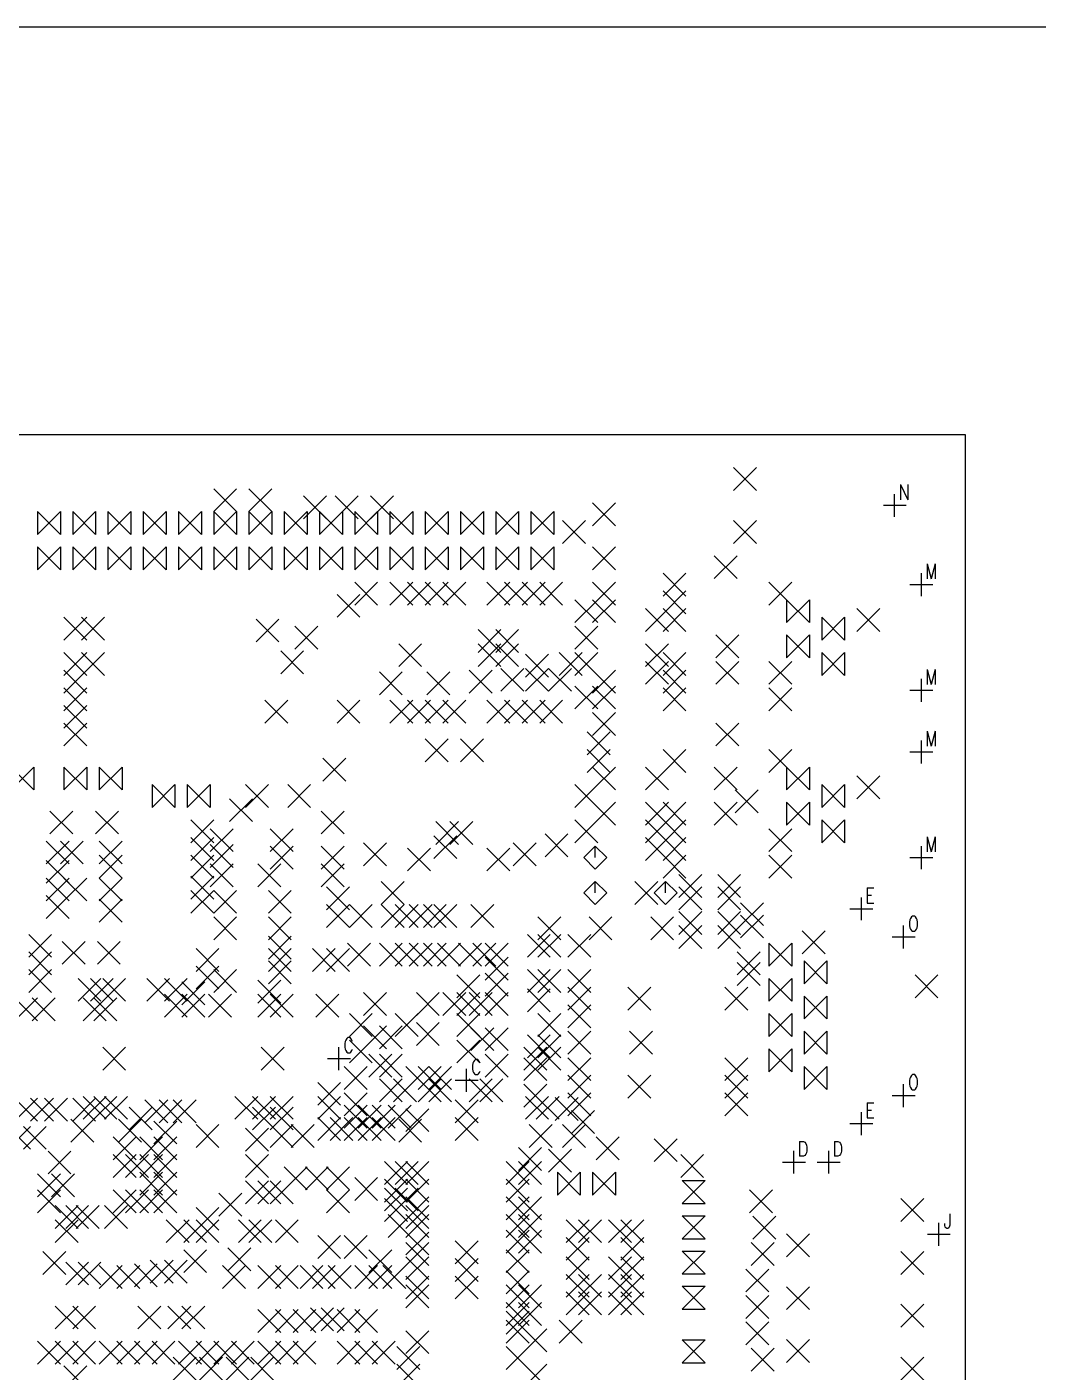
# Model space of a CAD drawing. Extents: x 11.9 to 28.1, y 10.8 to 21.2.
# Drawn here: x 20.785 to 23.654, y 17.38 to 21.199 of the extents above; entities that cross this region are included whole.
import ezdxf

# ---------------------------------------------------------------- set-up
doc = ezdxf.new("R2010")
doc.units = 0
doc.header["$MEASUREMENT"] = 0
doc.layers.add('LAYNR1', color=2, linetype='Continuous')

msp = doc.modelspace()

# ---------------------------------------------------------------- linework, layer by layer
at = {"layer": 'LAYNR1', "color": 7}
for points in [[(11.892, 21.199), (28.093, 21.199)], [(23.448, 20.041), (13.097, 20.041)], [(23.448, 14.641), (23.448, 20.041)], [(22.79, 19.883), (22.855, 19.948)], [(22.79, 19.948), (22.855, 19.883)], [(23.264, 19.9), (23.264, 19.857)], [(23.264, 19.9), (23.284, 19.857)], [(23.284, 19.9), (23.284, 19.857)], [(21.315, 19.823), (21.38, 19.888)], [(21.315, 19.888), (21.38, 19.823)], [(21.415, 19.823), (21.48, 19.888)], [(21.415, 19.888), (21.48, 19.823)], [(21.57, 19.803), (21.635, 19.868)], [(21.57, 19.868), (21.635, 19.803)], [(21.66, 19.803), (21.725, 19.868)], [(21.66, 19.868), (21.725, 19.803)], [(21.76, 19.803), (21.825, 19.868)], [(21.76, 19.868), (21.825, 19.803)], [(23.247, 19.808), (23.247, 19.873)], [(20.815, 19.758), (20.88, 19.823)], [(20.88, 19.758), (20.815, 19.823)], [(20.815, 19.823), (20.815, 19.758)], [(20.88, 19.823), (20.88, 19.758)], [(20.915, 19.758), (20.98, 19.823)], [(20.98, 19.758), (20.915, 19.823)], [(20.915, 19.823), (20.915, 19.758)], [(20.98, 19.823), (20.98, 19.758)], [(21.015, 19.758), (21.08, 19.823)], [(21.08, 19.758), (21.015, 19.823)], [(21.015, 19.823), (21.015, 19.758)], [(21.08, 19.823), (21.08, 19.758)], [(21.115, 19.758), (21.18, 19.823)], [(21.18, 19.758), (21.115, 19.823)], [(21.115, 19.823), (21.115, 19.758)], [(21.18, 19.823), (21.18, 19.758)], [(21.215, 19.758), (21.28, 19.823)], [(21.28, 19.758), (21.215, 19.823)], [(21.215, 19.823), (21.215, 19.758)], [(21.28, 19.823), (21.28, 19.758)], [(21.315, 19.758), (21.38, 19.823)], [(21.38, 19.758), (21.315, 19.823)], [(21.315, 19.823), (21.315, 19.758)], [(21.38, 19.823), (21.38, 19.758)], [(21.415, 19.758), (21.48, 19.823)], [(21.48, 19.758), (21.415, 19.823)], [(21.415, 19.823), (21.415, 19.758)], [(21.48, 19.823), (21.48, 19.758)], [(21.515, 19.758), (21.58, 19.823)], [(21.58, 19.758), (21.515, 19.823)], [(21.515, 19.823), (21.515, 19.758)], [(21.58, 19.823), (21.58, 19.758)], [(21.615, 19.758), (21.68, 19.823)], [(21.68, 19.758), (21.615, 19.823)], [(21.615, 19.823), (21.615, 19.758)], [(21.68, 19.823), (21.68, 19.758)], [(21.715, 19.758), (21.78, 19.823)], [(21.78, 19.758), (21.715, 19.823)], [(21.715, 19.823), (21.715, 19.758)], [(21.78, 19.823), (21.78, 19.758)], [(21.815, 19.758), (21.88, 19.823)], [(21.88, 19.758), (21.815, 19.823)], [(21.815, 19.823), (21.815, 19.758)], [(21.88, 19.823), (21.88, 19.758)], [(21.915, 19.758), (21.98, 19.823)], [(21.98, 19.758), (21.915, 19.823)], [(21.915, 19.823), (21.915, 19.758)], [(21.98, 19.823), (21.98, 19.758)], [(22.015, 19.758), (22.08, 19.823)], [(22.08, 19.758), (22.015, 19.823)], [(22.015, 19.823), (22.015, 19.758)], [(22.08, 19.823), (22.08, 19.758)], [(22.115, 19.758), (22.18, 19.823)], [(22.18, 19.758), (22.115, 19.823)], [(22.115, 19.823), (22.115, 19.758)], [(22.18, 19.823), (22.18, 19.758)], [(22.215, 19.758), (22.28, 19.823)], [(22.28, 19.758), (22.215, 19.823)], [(22.215, 19.823), (22.215, 19.758)], [(22.28, 19.823), (22.28, 19.758)], [(22.39, 19.783), (22.455, 19.848)], [(22.39, 19.848), (22.455, 19.783)], [(23.215, 19.841), (23.28, 19.841)], [(22.305, 19.733), (22.37, 19.798)], [(22.305, 19.798), (22.37, 19.733)], [(22.79, 19.733), (22.855, 19.798)], [(22.79, 19.798), (22.855, 19.733)], [(20.815, 19.658), (20.88, 19.723)], [(20.88, 19.658), (20.815, 19.723)], [(20.815, 19.723), (20.815, 19.658)], [(20.88, 19.723), (20.88, 19.658)], [(20.915, 19.658), (20.98, 19.723)], [(20.98, 19.658), (20.915, 19.723)], [(20.915, 19.723), (20.915, 19.658)], [(20.98, 19.723), (20.98, 19.658)], [(21.015, 19.658), (21.08, 19.723)], [(21.08, 19.658), (21.015, 19.723)], [(21.015, 19.723), (21.015, 19.658)], [(21.08, 19.723), (21.08, 19.658)], [(21.115, 19.658), (21.18, 19.723)], [(21.18, 19.658), (21.115, 19.723)], [(21.115, 19.723), (21.115, 19.658)], [(21.18, 19.723), (21.18, 19.658)], [(21.215, 19.658), (21.28, 19.723)], [(21.28, 19.658), (21.215, 19.723)], [(21.215, 19.723), (21.215, 19.658)], [(21.28, 19.723), (21.28, 19.658)], [(21.315, 19.658), (21.38, 19.723)], [(21.38, 19.658), (21.315, 19.723)], [(21.315, 19.723), (21.315, 19.658)], [(21.38, 19.723), (21.38, 19.658)], [(21.415, 19.658), (21.48, 19.723)], [(21.48, 19.658), (21.415, 19.723)], [(21.415, 19.723), (21.415, 19.658)], [(21.48, 19.723), (21.48, 19.658)], [(21.515, 19.658), (21.58, 19.723)], [(21.58, 19.658), (21.515, 19.723)], [(21.515, 19.723), (21.515, 19.658)], [(21.58, 19.723), (21.58, 19.658)], [(21.615, 19.658), (21.68, 19.723)], [(21.68, 19.658), (21.615, 19.723)], [(21.615, 19.723), (21.615, 19.658)], [(21.68, 19.723), (21.68, 19.658)], [(21.715, 19.658), (21.78, 19.723)], [(21.78, 19.658), (21.715, 19.723)], [(21.715, 19.723), (21.715, 19.658)], [(21.78, 19.723), (21.78, 19.658)], [(21.815, 19.658), (21.88, 19.723)], [(21.88, 19.658), (21.815, 19.723)], [(21.815, 19.723), (21.815, 19.658)], [(21.88, 19.723), (21.88, 19.658)], [(21.915, 19.658), (21.98, 19.723)], [(21.98, 19.658), (21.915, 19.723)], [(21.915, 19.723), (21.915, 19.658)], [(21.98, 19.723), (21.98, 19.658)], [(22.015, 19.658), (22.08, 19.723)], [(22.08, 19.658), (22.015, 19.723)], [(22.015, 19.723), (22.015, 19.658)], [(22.08, 19.723), (22.08, 19.658)], [(22.115, 19.658), (22.18, 19.723)], [(22.18, 19.658), (22.115, 19.723)], [(22.115, 19.723), (22.115, 19.658)], [(22.18, 19.723), (22.18, 19.658)], [(22.215, 19.658), (22.28, 19.723)], [(22.28, 19.658), (22.215, 19.723)], [(22.215, 19.723), (22.215, 19.658)], [(22.28, 19.723), (22.28, 19.658)], [(22.39, 19.658), (22.455, 19.723)], [(22.39, 19.723), (22.455, 19.658)], [(22.735, 19.633), (22.8, 19.698)], [(22.735, 19.698), (22.8, 19.633)], [(23.339, 19.675), (23.339, 19.632)], [(23.339, 19.675), (23.351, 19.632)], [(23.362, 19.675), (23.351, 19.632)], [(23.362, 19.675), (23.362, 19.632)], [(22.59, 19.583), (22.655, 19.648)], [(22.59, 19.648), (22.655, 19.583)], [(23.323, 19.583), (23.323, 19.648)], [(21.715, 19.558), (21.78, 19.623)], [(21.715, 19.623), (21.78, 19.558)], [(21.815, 19.558), (21.88, 19.623)], [(21.815, 19.623), (21.88, 19.558)], [(21.865, 19.558), (21.93, 19.623)], [(21.865, 19.623), (21.93, 19.558)], [(21.915, 19.558), (21.98, 19.623)], [(21.915, 19.623), (21.98, 19.558)], [(21.965, 19.558), (22.03, 19.623)], [(21.965, 19.623), (22.03, 19.558)], [(22.09, 19.558), (22.155, 19.623)], [(22.09, 19.623), (22.155, 19.558)], [(22.14, 19.558), (22.205, 19.623)], [(22.14, 19.623), (22.205, 19.558)], [(22.19, 19.558), (22.255, 19.623)], [(22.19, 19.623), (22.255, 19.558)], [(22.24, 19.558), (22.305, 19.623)], [(22.24, 19.623), (22.305, 19.558)], [(22.39, 19.558), (22.455, 19.623)], [(22.39, 19.623), (22.455, 19.558)], [(22.59, 19.533), (22.655, 19.598)], [(22.59, 19.598), (22.655, 19.533)], [(22.89, 19.558), (22.955, 19.623)], [(22.89, 19.623), (22.955, 19.558)], [(23.29, 19.616), (23.355, 19.616)], [(21.665, 19.523), (21.73, 19.588)], [(21.665, 19.588), (21.73, 19.523)], [(22.34, 19.508), (22.405, 19.573)], [(22.34, 19.573), (22.405, 19.508)], [(22.39, 19.508), (22.455, 19.573)], [(22.39, 19.573), (22.455, 19.508)], [(22.94, 19.508), (23.005, 19.573)], [(23.005, 19.508), (22.94, 19.573)], [(22.94, 19.573), (22.94, 19.508)], [(23.005, 19.573), (23.005, 19.508)], [(20.89, 19.458), (20.955, 19.523)], [(20.89, 19.523), (20.955, 19.458)], [(20.94, 19.458), (21.005, 19.523)], [(20.94, 19.523), (21.005, 19.458)], [(21.435, 19.453), (21.5, 19.518)], [(21.435, 19.518), (21.5, 19.453)], [(22.54, 19.483), (22.605, 19.548)], [(22.54, 19.548), (22.605, 19.483)], [(22.59, 19.483), (22.655, 19.548)], [(22.59, 19.548), (22.655, 19.483)], [(23.04, 19.458), (23.105, 19.523)], [(23.105, 19.458), (23.04, 19.523)], [(23.04, 19.523), (23.04, 19.458)], [(23.105, 19.523), (23.105, 19.458)], [(23.14, 19.483), (23.205, 19.548)], [(23.14, 19.548), (23.205, 19.483)], [(21.545, 19.433), (21.61, 19.498)], [(21.545, 19.498), (21.61, 19.433)], [(22.065, 19.423), (22.13, 19.488)], [(22.065, 19.488), (22.13, 19.423)], [(22.115, 19.423), (22.18, 19.488)], [(22.115, 19.488), (22.18, 19.423)], [(22.34, 19.433), (22.405, 19.498)], [(22.34, 19.498), (22.405, 19.433)], [(21.84, 19.383), (21.905, 19.448)], [(21.84, 19.448), (21.905, 19.383)], [(22.065, 19.383), (22.13, 19.448)], [(22.065, 19.448), (22.13, 19.383)], [(22.115, 19.383), (22.18, 19.448)], [(22.115, 19.448), (22.18, 19.383)], [(22.54, 19.383), (22.605, 19.448)], [(22.54, 19.448), (22.605, 19.383)], [(22.74, 19.408), (22.805, 19.473)], [(22.74, 19.473), (22.805, 19.408)], [(22.94, 19.408), (23.005, 19.473)], [(23.005, 19.408), (22.94, 19.473)], [(22.94, 19.473), (22.94, 19.408)], [(23.005, 19.473), (23.005, 19.408)], [(20.89, 19.358), (20.955, 19.423)], [(20.89, 19.423), (20.955, 19.358)], [(20.94, 19.358), (21.005, 19.423)], [(20.94, 19.423), (21.005, 19.358)], [(21.505, 19.363), (21.57, 19.428)], [(21.505, 19.428), (21.57, 19.363)], [(22.2, 19.353), (22.265, 19.418)], [(22.2, 19.418), (22.265, 19.353)], [(22.295, 19.358), (22.36, 19.423)], [(22.295, 19.423), (22.36, 19.358)], [(22.34, 19.358), (22.405, 19.423)], [(22.34, 19.423), (22.405, 19.358)], [(22.54, 19.333), (22.605, 19.398)], [(22.54, 19.398), (22.605, 19.333)], [(22.59, 19.358), (22.655, 19.423)], [(22.59, 19.423), (22.655, 19.358)], [(22.74, 19.333), (22.805, 19.398)], [(22.74, 19.398), (22.805, 19.333)], [(22.89, 19.333), (22.955, 19.398)], [(22.89, 19.398), (22.955, 19.333)], [(23.04, 19.358), (23.105, 19.423)], [(23.105, 19.358), (23.04, 19.423)], [(23.04, 19.423), (23.04, 19.358)], [(23.105, 19.423), (23.105, 19.358)], [(20.89, 19.308), (20.955, 19.373)], [(20.89, 19.373), (20.955, 19.308)], [(21.785, 19.303), (21.85, 19.368)], [(21.785, 19.368), (21.85, 19.303)], [(21.92, 19.303), (21.985, 19.368)], [(21.92, 19.368), (21.985, 19.303)], [(22.04, 19.308), (22.105, 19.373)], [(22.04, 19.373), (22.105, 19.308)], [(22.13, 19.313), (22.195, 19.378)], [(22.13, 19.378), (22.195, 19.313)], [(22.2, 19.313), (22.265, 19.378)], [(22.2, 19.378), (22.265, 19.313)], [(22.265, 19.313), (22.33, 19.378)], [(22.265, 19.378), (22.33, 19.313)], [(22.39, 19.308), (22.455, 19.373)], [(22.39, 19.373), (22.455, 19.308)], [(22.59, 19.308), (22.655, 19.373)], [(22.59, 19.373), (22.655, 19.308)], [(23.339, 19.375), (23.339, 19.332)], [(23.339, 19.375), (23.351, 19.332)], [(23.362, 19.375), (23.351, 19.332)], [(23.362, 19.375), (23.362, 19.332)], [(20.89, 19.258), (20.955, 19.323)], [(20.89, 19.323), (20.955, 19.258)], [(22.34, 19.263), (22.405, 19.328)], [(22.34, 19.328), (22.405, 19.263)], [(22.39, 19.263), (22.455, 19.328)], [(22.39, 19.328), (22.455, 19.263)], [(22.59, 19.258), (22.655, 19.323)], [(22.59, 19.323), (22.655, 19.258)], [(22.89, 19.258), (22.955, 19.323)], [(22.89, 19.323), (22.955, 19.258)], [(23.323, 19.283), (23.323, 19.348)], [(21.46, 19.223), (21.525, 19.288)], [(21.46, 19.288), (21.525, 19.223)], [(21.665, 19.223), (21.73, 19.288)], [(21.665, 19.288), (21.73, 19.223)], [(21.815, 19.223), (21.88, 19.288)], [(21.815, 19.288), (21.88, 19.223)], [(21.865, 19.223), (21.93, 19.288)], [(21.865, 19.288), (21.93, 19.223)], [(21.915, 19.223), (21.98, 19.288)], [(21.915, 19.288), (21.98, 19.223)], [(21.965, 19.223), (22.03, 19.288)], [(21.965, 19.288), (22.03, 19.223)], [(22.09, 19.223), (22.155, 19.288)], [(22.09, 19.288), (22.155, 19.223)], [(22.14, 19.223), (22.205, 19.288)], [(22.14, 19.288), (22.205, 19.223)], [(22.19, 19.223), (22.255, 19.288)], [(22.19, 19.288), (22.255, 19.223)], [(22.24, 19.223), (22.305, 19.288)], [(22.24, 19.288), (22.305, 19.223)], [(23.29, 19.316), (23.355, 19.316)], [(20.89, 19.208), (20.955, 19.273)], [(20.89, 19.273), (20.955, 19.208)], [(22.39, 19.188), (22.455, 19.253)], [(22.39, 19.253), (22.455, 19.188)], [(20.89, 19.158), (20.955, 19.223)], [(20.89, 19.223), (20.955, 19.158)], [(22.74, 19.158), (22.805, 19.223)], [(22.74, 19.223), (22.805, 19.158)], [(21.915, 19.113), (21.98, 19.178)], [(21.915, 19.178), (21.98, 19.113)], [(22.015, 19.113), (22.08, 19.178)], [(22.015, 19.178), (22.08, 19.113)], [(22.375, 19.133), (22.44, 19.198)], [(22.375, 19.198), (22.44, 19.133)], [(23.323, 19.108), (23.323, 19.173)], [(23.339, 19.2), (23.339, 19.157)], [(23.339, 19.2), (23.351, 19.157)], [(23.362, 19.2), (23.351, 19.157)], [(23.362, 19.2), (23.362, 19.157)], [(22.375, 19.083), (22.44, 19.148)], [(22.375, 19.148), (22.44, 19.083)], [(22.59, 19.083), (22.655, 19.148)], [(22.59, 19.148), (22.655, 19.083)], [(22.89, 19.083), (22.955, 19.148)], [(22.89, 19.148), (22.955, 19.083)], [(23.29, 19.141), (23.355, 19.141)], [(20.74, 19.033), (20.805, 19.098)], [(20.805, 19.033), (20.74, 19.098)], [(20.805, 19.098), (20.805, 19.033)], [(20.89, 19.033), (20.955, 19.098)], [(20.955, 19.033), (20.89, 19.098)], [(20.89, 19.098), (20.89, 19.033)], [(20.955, 19.098), (20.955, 19.033)], [(20.99, 19.033), (21.055, 19.098)], [(21.055, 19.033), (20.99, 19.098)], [(20.99, 19.098), (20.99, 19.033)], [(21.055, 19.098), (21.055, 19.033)], [(21.625, 19.058), (21.69, 19.123)], [(21.625, 19.123), (21.69, 19.058)], [(22.39, 19.033), (22.455, 19.098)], [(22.39, 19.098), (22.455, 19.033)], [(22.54, 19.033), (22.605, 19.098)], [(22.54, 19.098), (22.605, 19.033)], [(22.735, 19.033), (22.8, 19.098)], [(22.735, 19.098), (22.8, 19.033)], [(22.94, 19.033), (23.005, 19.098)], [(23.005, 19.033), (22.94, 19.098)], [(22.94, 19.098), (22.94, 19.033)], [(23.005, 19.098), (23.005, 19.033)], [(23.14, 19.008), (23.205, 19.073)], [(23.14, 19.073), (23.205, 19.008)], [(21.14, 18.983), (21.205, 19.048)], [(21.205, 18.983), (21.14, 19.048)], [(21.14, 19.048), (21.14, 18.983)], [(21.205, 19.048), (21.205, 18.983)], [(21.24, 18.983), (21.305, 19.048)], [(21.305, 18.983), (21.24, 19.048)], [(21.24, 19.048), (21.24, 18.983)], [(21.305, 19.048), (21.305, 18.983)], [(21.405, 18.983), (21.47, 19.048)], [(21.405, 19.048), (21.47, 18.983)], [(21.525, 18.983), (21.59, 19.048)], [(21.525, 19.048), (21.59, 18.983)], [(22.34, 18.983), (22.405, 19.048)], [(22.34, 19.048), (22.405, 18.983)], [(22.795, 18.968), (22.86, 19.033)], [(22.795, 19.033), (22.86, 18.968)], [(23.04, 18.983), (23.105, 19.048)], [(23.105, 18.983), (23.04, 19.048)], [(23.04, 19.048), (23.04, 18.983)], [(23.105, 19.048), (23.105, 18.983)], [(21.36, 18.943), (21.425, 19.008)], [(21.36, 19.008), (21.425, 18.943)], [(22.39, 18.933), (22.455, 18.998)], [(22.39, 18.998), (22.455, 18.933)], [(22.54, 18.933), (22.605, 18.998)], [(22.54, 18.998), (22.605, 18.933)], [(22.59, 18.933), (22.655, 18.998)], [(22.59, 18.998), (22.655, 18.933)], [(22.735, 18.933), (22.8, 18.998)], [(22.735, 18.998), (22.8, 18.933)], [(22.94, 18.933), (23.005, 18.998)], [(23.005, 18.933), (22.94, 18.998)], [(22.94, 18.998), (22.94, 18.933)], [(23.005, 18.998), (23.005, 18.933)], [(20.85, 18.908), (20.915, 18.973)], [(20.85, 18.973), (20.915, 18.908)], [(20.98, 18.908), (21.045, 18.973)], [(20.98, 18.973), (21.045, 18.908)], [(21.25, 18.883), (21.315, 18.948)], [(21.25, 18.948), (21.315, 18.883)], [(21.62, 18.908), (21.685, 18.973)], [(21.62, 18.973), (21.685, 18.908)], [(21.945, 18.878), (22.01, 18.943)], [(21.945, 18.943), (22.01, 18.878)], [(21.985, 18.878), (22.05, 18.943)], [(21.985, 18.943), (22.05, 18.878)], [(22.34, 18.883), (22.405, 18.948)], [(22.34, 18.948), (22.405, 18.883)], [(22.54, 18.883), (22.605, 18.948)], [(22.54, 18.948), (22.605, 18.883)], [(22.59, 18.883), (22.655, 18.948)], [(22.59, 18.948), (22.655, 18.883)], [(23.04, 18.883), (23.105, 18.948)], [(23.105, 18.883), (23.04, 18.948)], [(23.04, 18.948), (23.04, 18.883)], [(23.105, 18.948), (23.105, 18.883)], [(21.305, 18.858), (21.37, 18.923)], [(21.305, 18.923), (21.37, 18.858)], [(21.475, 18.858), (21.54, 18.923)], [(21.475, 18.923), (21.54, 18.858)], [(21.94, 18.838), (22.005, 18.903)], [(21.94, 18.903), (22.005, 18.838)], [(22.255, 18.843), (22.32, 18.908)], [(22.255, 18.908), (22.32, 18.843)], [(22.89, 18.858), (22.955, 18.923)], [(22.89, 18.923), (22.955, 18.858)], [(20.84, 18.823), (20.905, 18.888)], [(20.84, 18.888), (20.905, 18.823)], [(20.88, 18.823), (20.945, 18.888)], [(20.88, 18.888), (20.945, 18.823)], [(20.99, 18.823), (21.055, 18.888)], [(20.99, 18.888), (21.055, 18.823)], [(21.25, 18.833), (21.315, 18.898)], [(21.25, 18.898), (21.315, 18.833)], [(21.305, 18.813), (21.37, 18.878)], [(21.305, 18.878), (21.37, 18.813)], [(21.475, 18.808), (21.54, 18.873)], [(21.475, 18.873), (21.54, 18.808)], [(21.62, 18.808), (21.685, 18.873)], [(21.62, 18.873), (21.685, 18.808)], [(21.74, 18.818), (21.805, 18.883)], [(21.74, 18.883), (21.805, 18.818)], [(21.865, 18.803), (21.93, 18.868)], [(21.865, 18.868), (21.93, 18.803)], [(22.09, 18.803), (22.155, 18.868)], [(22.09, 18.868), (22.155, 18.803)], [(22.165, 18.818), (22.23, 18.883)], [(22.165, 18.883), (22.23, 18.818)], [(22.397, 18.873), (22.365, 18.841)], [(22.43, 18.841), (22.397, 18.873)], [(22.397, 18.841), (22.397, 18.873)], [(22.54, 18.833), (22.605, 18.898)], [(22.54, 18.898), (22.605, 18.833)], [(22.59, 18.833), (22.655, 18.898)], [(22.59, 18.898), (22.655, 18.833)], [(23.323, 18.808), (23.323, 18.873)], [(23.339, 18.9), (23.339, 18.857)], [(23.339, 18.9), (23.351, 18.857)], [(23.362, 18.9), (23.351, 18.857)], [(23.362, 18.9), (23.362, 18.857)], [(20.84, 18.768), (20.905, 18.833)], [(20.84, 18.833), (20.905, 18.768)], [(20.99, 18.783), (21.055, 18.848)], [(20.99, 18.848), (21.055, 18.783)], [(21.25, 18.783), (21.315, 18.848)], [(21.25, 18.848), (21.315, 18.783)], [(22.365, 18.841), (22.397, 18.808)], [(22.397, 18.808), (22.43, 18.841)], [(22.59, 18.783), (22.655, 18.848)], [(22.59, 18.848), (22.655, 18.783)], [(22.89, 18.783), (22.955, 18.848)], [(22.89, 18.848), (22.955, 18.783)], [(23.29, 18.841), (23.355, 18.841)], [(21.25, 18.723), (21.315, 18.788)], [(21.25, 18.788), (21.315, 18.723)], [(21.305, 18.758), (21.37, 18.823)], [(21.305, 18.823), (21.37, 18.758)], [(21.44, 18.758), (21.505, 18.823)], [(21.44, 18.823), (21.505, 18.758)], [(21.62, 18.758), (21.685, 18.823)], [(21.62, 18.823), (21.685, 18.758)], [(22.635, 18.728), (22.7, 18.793)], [(22.635, 18.793), (22.7, 18.728)], [(22.745, 18.728), (22.81, 18.793)], [(22.745, 18.793), (22.81, 18.728)], [(20.84, 18.718), (20.905, 18.783)], [(20.84, 18.783), (20.905, 18.718)], [(20.89, 18.718), (20.955, 18.783)], [(20.89, 18.783), (20.955, 18.718)], [(20.99, 18.718), (21.055, 18.783)], [(20.99, 18.783), (21.055, 18.718)], [(21.635, 18.693), (21.7, 18.758)], [(21.635, 18.758), (21.7, 18.693)], [(21.79, 18.708), (21.855, 18.773)], [(21.79, 18.773), (21.855, 18.708)], [(22.397, 18.773), (22.365, 18.741)], [(22.43, 18.741), (22.397, 18.773)], [(22.397, 18.741), (22.397, 18.773)], [(22.51, 18.708), (22.575, 18.773)], [(22.51, 18.773), (22.575, 18.708)], [(22.597, 18.773), (22.565, 18.741)], [(22.63, 18.741), (22.597, 18.773)], [(22.597, 18.741), (22.597, 18.773)], [(22.635, 18.693), (22.7, 18.758)], [(22.635, 18.758), (22.7, 18.693)], [(22.745, 18.693), (22.81, 18.758)], [(22.745, 18.758), (22.81, 18.693)], [(23.169, 18.755), (23.169, 18.712)], [(23.169, 18.755), (23.188, 18.755)], [(20.84, 18.668), (20.905, 18.733)], [(20.84, 18.733), (20.905, 18.668)], [(20.99, 18.658), (21.055, 18.723)], [(20.99, 18.723), (21.055, 18.658)], [(21.25, 18.683), (21.315, 18.748)], [(21.25, 18.748), (21.315, 18.683)], [(21.315, 18.683), (21.38, 18.748)], [(21.315, 18.748), (21.38, 18.683)], [(21.47, 18.683), (21.535, 18.748)], [(21.47, 18.748), (21.535, 18.683)], [(22.365, 18.741), (22.397, 18.708)], [(22.397, 18.708), (22.43, 18.741)], [(22.565, 18.741), (22.597, 18.708)], [(22.597, 18.708), (22.63, 18.741)], [(22.81, 18.648), (22.875, 18.713)], [(22.81, 18.713), (22.875, 18.648)], [(23.153, 18.663), (23.153, 18.728)], [(23.169, 18.734), (23.181, 18.734)], [(23.169, 18.712), (23.188, 18.712)], [(21.315, 18.608), (21.38, 18.673)], [(21.315, 18.673), (21.38, 18.608)], [(21.47, 18.608), (21.535, 18.673)], [(21.47, 18.673), (21.535, 18.608)], [(21.635, 18.643), (21.7, 18.708)], [(21.635, 18.708), (21.7, 18.643)], [(21.7, 18.643), (21.765, 18.708)], [(21.7, 18.708), (21.765, 18.643)], [(21.79, 18.643), (21.855, 18.708)], [(21.79, 18.708), (21.855, 18.643)], [(21.83, 18.643), (21.895, 18.708)], [(21.83, 18.708), (21.895, 18.643)], [(21.87, 18.643), (21.935, 18.708)], [(21.87, 18.708), (21.935, 18.643)], [(21.91, 18.643), (21.975, 18.708)], [(21.91, 18.708), (21.975, 18.643)], [(21.94, 18.643), (22.005, 18.708)], [(21.94, 18.708), (22.005, 18.643)], [(22.045, 18.643), (22.11, 18.708)], [(22.045, 18.708), (22.11, 18.643)], [(22.235, 18.608), (22.3, 18.673)], [(22.235, 18.673), (22.3, 18.608)], [(22.38, 18.608), (22.445, 18.673)], [(22.38, 18.673), (22.445, 18.608)], [(22.555, 18.608), (22.62, 18.673)], [(22.555, 18.673), (22.62, 18.608)], [(22.635, 18.623), (22.7, 18.688)], [(22.635, 18.688), (22.7, 18.623)], [(22.745, 18.623), (22.81, 18.688)], [(22.745, 18.688), (22.81, 18.623)], [(22.81, 18.613), (22.875, 18.678)], [(22.81, 18.678), (22.875, 18.613)], [(23.12, 18.696), (23.185, 18.696)], [(23.298, 18.675), (23.295, 18.673), (23.292, 18.668), (23.29, 18.664)], [(23.311, 18.664), (23.309, 18.668), (23.306, 18.673), (23.304, 18.675), (23.298, 18.675)], [(22.635, 18.583), (22.7, 18.648)], [(22.635, 18.648), (22.7, 18.583)], [(22.745, 18.583), (22.81, 18.648)], [(22.745, 18.648), (22.81, 18.583)], [(23.272, 18.583), (23.272, 18.648)], [(23.29, 18.664), (23.289, 18.658), (23.289, 18.648)], [(23.289, 18.648), (23.29, 18.642), (23.292, 18.638), (23.295, 18.634), (23.298, 18.632)], [(23.304, 18.632), (23.306, 18.634), (23.309, 18.638), (23.311, 18.642), (23.312, 18.648)], [(23.312, 18.648), (23.312, 18.658), (23.311, 18.664)], [(20.79, 18.558), (20.855, 18.623)], [(20.79, 18.623), (20.855, 18.558)], [(20.885, 18.538), (20.95, 18.603)], [(20.885, 18.603), (20.95, 18.538)], [(20.985, 18.538), (21.05, 18.603)], [(20.985, 18.603), (21.05, 18.538)], [(21.47, 18.553), (21.535, 18.618)], [(21.47, 18.618), (21.535, 18.553)], [(21.695, 18.533), (21.76, 18.598)], [(21.695, 18.598), (21.76, 18.533)], [(21.785, 18.533), (21.85, 18.598)], [(21.785, 18.598), (21.85, 18.533)], [(21.83, 18.533), (21.895, 18.598)], [(21.83, 18.598), (21.895, 18.533)], [(21.87, 18.533), (21.935, 18.598)], [(21.87, 18.598), (21.935, 18.533)], [(21.91, 18.533), (21.975, 18.598)], [(21.91, 18.598), (21.975, 18.533)], [(21.95, 18.533), (22.015, 18.598)], [(21.95, 18.598), (22.015, 18.533)], [(22.01, 18.533), (22.075, 18.598)], [(22.01, 18.598), (22.075, 18.533)], [(22.05, 18.533), (22.115, 18.598)], [(22.05, 18.598), (22.115, 18.533)], [(22.085, 18.533), (22.15, 18.598)], [(22.085, 18.598), (22.15, 18.533)], [(22.205, 18.558), (22.27, 18.623)], [(22.205, 18.623), (22.27, 18.558)], [(22.235, 18.558), (22.3, 18.623)], [(22.235, 18.623), (22.3, 18.558)], [(22.32, 18.558), (22.385, 18.623)], [(22.32, 18.623), (22.385, 18.558)], [(22.89, 18.533), (22.955, 18.598)], [(22.955, 18.533), (22.89, 18.598)], [(22.89, 18.598), (22.89, 18.533)], [(22.955, 18.598), (22.955, 18.533)], [(22.985, 18.568), (23.05, 18.633)], [(22.985, 18.633), (23.05, 18.568)], [(23.24, 18.616), (23.305, 18.616)], [(23.298, 18.632), (23.304, 18.632)], [(20.79, 18.508), (20.855, 18.573)], [(20.79, 18.573), (20.855, 18.508)], [(21.265, 18.518), (21.33, 18.583)], [(21.265, 18.583), (21.33, 18.518)], [(21.47, 18.518), (21.535, 18.583)], [(21.47, 18.583), (21.535, 18.518)], [(21.595, 18.518), (21.66, 18.583)], [(21.595, 18.583), (21.66, 18.518)], [(21.635, 18.518), (21.7, 18.583)], [(21.635, 18.583), (21.7, 18.518)], [(22.085, 18.493), (22.15, 18.558)], [(22.085, 18.558), (22.15, 18.493)], [(22.8, 18.508), (22.865, 18.573)], [(22.8, 18.573), (22.865, 18.508)], [(20.79, 18.458), (20.855, 18.523)], [(20.79, 18.523), (20.855, 18.458)], [(21.265, 18.468), (21.33, 18.533)], [(21.265, 18.533), (21.33, 18.468)], [(21.315, 18.458), (21.38, 18.523)], [(21.315, 18.523), (21.38, 18.458)], [(21.47, 18.483), (21.535, 18.548)], [(21.47, 18.548), (21.535, 18.483)], [(22.205, 18.458), (22.27, 18.523)], [(22.205, 18.523), (22.27, 18.458)], [(22.235, 18.458), (22.3, 18.523)], [(22.235, 18.523), (22.3, 18.458)], [(22.32, 18.458), (22.385, 18.523)], [(22.32, 18.523), (22.385, 18.458)], [(22.8, 18.478), (22.865, 18.543)], [(22.8, 18.543), (22.865, 18.478)], [(22.99, 18.483), (23.055, 18.548)], [(23.055, 18.483), (22.99, 18.548)], [(22.99, 18.548), (22.99, 18.483)], [(23.055, 18.548), (23.055, 18.483)], [(20.93, 18.433), (20.995, 18.498)], [(20.93, 18.498), (20.995, 18.433)], [(20.965, 18.433), (21.03, 18.498)], [(20.965, 18.498), (21.03, 18.433)], [(21, 18.433), (21.065, 18.498)], [(21, 18.498), (21.065, 18.433)], [(21.125, 18.433), (21.19, 18.498)], [(21.125, 18.498), (21.19, 18.433)], [(21.175, 18.433), (21.24, 18.498)], [(21.175, 18.498), (21.24, 18.433)], [(21.225, 18.423), (21.29, 18.488)], [(21.225, 18.488), (21.29, 18.423)], [(21.44, 18.428), (21.505, 18.493)], [(21.44, 18.493), (21.505, 18.428)], [(22.005, 18.443), (22.07, 18.508)], [(22.005, 18.508), (22.07, 18.443)], [(22.085, 18.448), (22.15, 18.513)], [(22.085, 18.513), (22.15, 18.448)], [(22.89, 18.433), (22.955, 18.498)], [(22.955, 18.433), (22.89, 18.498)], [(22.89, 18.498), (22.89, 18.433)], [(22.955, 18.498), (22.955, 18.433)], [(23.305, 18.443), (23.37, 18.508)], [(23.305, 18.508), (23.37, 18.443)], [(21.175, 18.388), (21.24, 18.453)], [(21.175, 18.453), (21.24, 18.388)], [(21.225, 18.388), (21.29, 18.453)], [(21.225, 18.453), (21.29, 18.388)], [(21.3, 18.388), (21.365, 18.453)], [(21.3, 18.453), (21.365, 18.388)], [(21.44, 18.388), (21.505, 18.453)], [(21.44, 18.453), (21.505, 18.388)], [(21.475, 18.388), (21.54, 18.453)], [(21.475, 18.453), (21.54, 18.388)], [(21.605, 18.388), (21.67, 18.453)], [(21.605, 18.453), (21.67, 18.388)], [(21.74, 18.393), (21.805, 18.458)], [(21.74, 18.458), (21.805, 18.393)], [(21.89, 18.393), (21.955, 18.458)], [(21.89, 18.458), (21.955, 18.393)], [(21.965, 18.393), (22.03, 18.458)], [(21.965, 18.458), (22.03, 18.393)], [(22.005, 18.393), (22.07, 18.458)], [(22.005, 18.458), (22.07, 18.393)], [(22.04, 18.393), (22.105, 18.458)], [(22.04, 18.458), (22.105, 18.393)], [(22.085, 18.393), (22.15, 18.458)], [(22.085, 18.458), (22.15, 18.393)], [(22.205, 18.403), (22.27, 18.468)], [(22.205, 18.468), (22.27, 18.403)], [(22.32, 18.408), (22.385, 18.473)], [(22.32, 18.473), (22.385, 18.408)], [(22.49, 18.408), (22.555, 18.473)], [(22.49, 18.473), (22.555, 18.408)], [(22.765, 18.408), (22.83, 18.473)], [(22.765, 18.473), (22.83, 18.408)], [(22.99, 18.383), (23.055, 18.448)], [(23.055, 18.383), (22.99, 18.448)], [(22.99, 18.448), (22.99, 18.383)], [(23.055, 18.448), (23.055, 18.383)], [(20.75, 18.378), (20.815, 18.443)], [(20.75, 18.443), (20.815, 18.378)], [(20.8, 18.378), (20.865, 18.443)], [(20.8, 18.443), (20.865, 18.378)], [(20.945, 18.378), (21.01, 18.443)], [(20.945, 18.443), (21.01, 18.378)], [(20.975, 18.378), (21.04, 18.443)], [(20.975, 18.443), (21.04, 18.378)], [(22.32, 18.358), (22.385, 18.423)], [(22.32, 18.423), (22.385, 18.358)], [(21.7, 18.333), (21.765, 18.398)], [(21.7, 18.398), (21.765, 18.333)], [(21.83, 18.333), (21.895, 18.398)], [(21.83, 18.398), (21.895, 18.333)], [(21.89, 18.308), (21.955, 18.373)], [(21.89, 18.373), (21.955, 18.308)], [(22.005, 18.333), (22.07, 18.398)], [(22.005, 18.398), (22.07, 18.333)], [(22.235, 18.333), (22.3, 18.398)], [(22.235, 18.398), (22.3, 18.333)], [(22.89, 18.333), (22.955, 18.398)], [(22.955, 18.333), (22.89, 18.398)], [(22.89, 18.398), (22.89, 18.333)], [(22.955, 18.398), (22.955, 18.333)], [(21.709, 18.319), (21.707, 18.323), (21.704, 18.327), (21.702, 18.33), (21.696, 18.33), (21.693, 18.327), (21.69, 18.323), (21.688, 18.319)], [(21.74, 18.298), (21.805, 18.363)], [(21.74, 18.363), (21.805, 18.298)], [(21.785, 18.298), (21.85, 18.363)], [(21.785, 18.363), (21.85, 18.298)], [(22.045, 18.293), (22.11, 18.358)], [(22.045, 18.358), (22.11, 18.293)], [(22.085, 18.293), (22.15, 18.358)], [(22.085, 18.358), (22.15, 18.293)], [(22.205, 18.273), (22.27, 18.338)], [(22.205, 18.338), (22.27, 18.273)], [(22.235, 18.273), (22.3, 18.338)], [(22.235, 18.338), (22.3, 18.273)], [(22.32, 18.283), (22.385, 18.348)], [(22.32, 18.348), (22.385, 18.283)], [(22.495, 18.283), (22.56, 18.348)], [(22.495, 18.348), (22.56, 18.283)], [(22.99, 18.283), (23.055, 18.348)], [(23.055, 18.283), (22.99, 18.348)], [(22.99, 18.348), (22.99, 18.283)], [(23.055, 18.348), (23.055, 18.283)], [(21, 18.238), (21.065, 18.303)], [(21, 18.303), (21.065, 18.238)], [(21.45, 18.238), (21.515, 18.303)], [(21.45, 18.303), (21.515, 18.238)], [(21.67, 18.238), (21.67, 18.303)], [(21.688, 18.319), (21.687, 18.313), (21.687, 18.303)], [(21.687, 18.303), (21.688, 18.297), (21.69, 18.293), (21.693, 18.289), (21.696, 18.287)], [(21.7, 18.258), (21.765, 18.323)], [(21.7, 18.323), (21.765, 18.258)], [(21.702, 18.287), (21.704, 18.289), (21.707, 18.293), (21.709, 18.297)], [(22.005, 18.258), (22.07, 18.323)], [(22.005, 18.323), (22.07, 18.258)], [(22.195, 18.238), (22.26, 18.303)], [(22.195, 18.303), (22.26, 18.238)], [(22.235, 18.238), (22.3, 18.303)], [(22.235, 18.303), (22.3, 18.238)], [(22.89, 18.233), (22.955, 18.298)], [(22.955, 18.233), (22.89, 18.298)], [(22.89, 18.298), (22.89, 18.233)], [(22.955, 18.298), (22.955, 18.233)], [(21.638, 18.271), (21.703, 18.271)], [(21.696, 18.287), (21.702, 18.287)], [(21.755, 18.218), (21.82, 18.283)], [(21.755, 18.283), (21.82, 18.218)], [(21.785, 18.218), (21.85, 18.283)], [(21.785, 18.283), (21.85, 18.218)], [(22.05, 18.257), (22.049, 18.251), (22.049, 18.241)], [(22.071, 18.257), (22.069, 18.261), (22.066, 18.265), (22.064, 18.268), (22.058, 18.268), (22.055, 18.265), (22.052, 18.261), (22.05, 18.257)], [(22.085, 18.218), (22.15, 18.283)], [(22.085, 18.283), (22.15, 18.218)], [(22.195, 18.208), (22.26, 18.273)], [(22.195, 18.273), (22.26, 18.208)], [(22.32, 18.208), (22.385, 18.273)], [(22.32, 18.273), (22.385, 18.208)], [(22.765, 18.208), (22.83, 18.273)], [(22.765, 18.273), (22.83, 18.208)], [(21.685, 18.183), (21.75, 18.248)], [(21.685, 18.248), (21.75, 18.183)], [(21.86, 18.183), (21.925, 18.248)], [(21.86, 18.248), (21.925, 18.183)], [(21.895, 18.183), (21.96, 18.248)], [(21.895, 18.248), (21.96, 18.183)], [(21.925, 18.183), (21.99, 18.248)], [(21.925, 18.248), (21.99, 18.183)], [(22.032, 18.176), (22.032, 18.241)], [(22.049, 18.241), (22.05, 18.235), (22.052, 18.231), (22.055, 18.227), (22.058, 18.225)], [(22.058, 18.225), (22.064, 18.225)], [(22.064, 18.225), (22.066, 18.227), (22.069, 18.231), (22.071, 18.235)], [(22.32, 18.158), (22.385, 18.223)], [(22.32, 18.223), (22.385, 18.158)], [(22.49, 18.158), (22.555, 18.223)], [(22.49, 18.223), (22.555, 18.158)], [(22.765, 18.158), (22.83, 18.223)], [(22.765, 18.223), (22.83, 18.158)], [(22.99, 18.183), (23.055, 18.248)], [(23.055, 18.183), (22.99, 18.248)], [(22.99, 18.248), (22.99, 18.183)], [(23.055, 18.248), (23.055, 18.183)], [(23.298, 18.225), (23.295, 18.222), (23.292, 18.218), (23.29, 18.214)], [(23.311, 18.214), (23.309, 18.218), (23.306, 18.222), (23.304, 18.225), (23.298, 18.225)], [(21.61, 18.138), (21.675, 18.203)], [(21.61, 18.203), (21.675, 18.138)], [(21.785, 18.148), (21.85, 18.213)], [(21.785, 18.213), (21.85, 18.148)], [(21.825, 18.148), (21.89, 18.213)], [(21.825, 18.213), (21.89, 18.148)], [(21.895, 18.148), (21.96, 18.213)], [(21.895, 18.213), (21.96, 18.148)], [(21.925, 18.148), (21.99, 18.213)], [(21.925, 18.213), (21.99, 18.148)], [(22, 18.209), (22.065, 18.209)], [(22.04, 18.148), (22.105, 18.213)], [(22.04, 18.213), (22.105, 18.148)], [(22.07, 18.148), (22.135, 18.213)], [(22.07, 18.213), (22.135, 18.148)], [(22.195, 18.133), (22.26, 18.198)], [(22.195, 18.198), (22.26, 18.133)], [(23.272, 18.133), (23.272, 18.198)], [(23.29, 18.214), (23.289, 18.208), (23.289, 18.198)], [(23.289, 18.198), (23.29, 18.192), (23.292, 18.188), (23.295, 18.184), (23.298, 18.182)], [(23.298, 18.182), (23.304, 18.182)], [(23.304, 18.182), (23.306, 18.184), (23.309, 18.188), (23.311, 18.192), (23.312, 18.198)], [(23.312, 18.198), (23.312, 18.208), (23.311, 18.214)], [(20.75, 18.093), (20.815, 18.158)], [(20.75, 18.158), (20.815, 18.093)], [(20.795, 18.093), (20.86, 18.158)], [(20.795, 18.158), (20.86, 18.093)], [(20.835, 18.093), (20.9, 18.158)], [(20.835, 18.158), (20.9, 18.093)], [(20.915, 18.093), (20.98, 18.158)], [(20.915, 18.158), (20.98, 18.093)], [(20.945, 18.098), (21.01, 18.163)], [(20.945, 18.163), (21.01, 18.098)], [(20.975, 18.098), (21.04, 18.163)], [(20.975, 18.163), (21.04, 18.098)], [(21.005, 18.098), (21.07, 18.163)], [(21.005, 18.163), (21.07, 18.098)], [(21.12, 18.088), (21.185, 18.153)], [(21.12, 18.153), (21.185, 18.088)], [(21.16, 18.088), (21.225, 18.153)], [(21.16, 18.153), (21.225, 18.088)], [(21.2, 18.088), (21.265, 18.153)], [(21.2, 18.153), (21.265, 18.088)], [(21.375, 18.098), (21.44, 18.163)], [(21.375, 18.163), (21.44, 18.098)], [(21.425, 18.098), (21.49, 18.163)], [(21.425, 18.163), (21.49, 18.098)], [(21.475, 18.098), (21.54, 18.163)], [(21.475, 18.163), (21.54, 18.098)], [(21.61, 18.098), (21.675, 18.163)], [(21.61, 18.163), (21.675, 18.098)], [(21.685, 18.108), (21.75, 18.173)], [(21.685, 18.173), (21.75, 18.108)], [(21.685, 18.073), (21.75, 18.138)], [(21.685, 18.138), (21.75, 18.073)], [(21.725, 18.073), (21.79, 18.138)], [(21.725, 18.138), (21.79, 18.073)], [(21.765, 18.073), (21.83, 18.138)], [(21.765, 18.138), (21.83, 18.073)], [(21.81, 18.073), (21.875, 18.138)], [(21.81, 18.138), (21.875, 18.073)], [(22, 18.088), (22.065, 18.153)], [(22, 18.153), (22.065, 18.088)], [(22.2, 18.098), (22.265, 18.163)], [(22.2, 18.163), (22.265, 18.098)], [(22.23, 18.098), (22.295, 18.163)], [(22.23, 18.163), (22.295, 18.098)], [(22.284, 18.095), (22.349, 18.16)], [(22.284, 18.16), (22.349, 18.095)], [(22.32, 18.108), (22.385, 18.173)], [(22.32, 18.173), (22.385, 18.108)], [(22.765, 18.108), (22.83, 18.173)], [(22.765, 18.173), (22.83, 18.108)], [(23.169, 18.145), (23.169, 18.102)], [(23.169, 18.145), (23.188, 18.145)], [(23.24, 18.166), (23.305, 18.166)], [(21.075, 18.068), (21.14, 18.133)], [(21.075, 18.133), (21.14, 18.068)], [(21.425, 18.068), (21.49, 18.133)], [(21.425, 18.133), (21.49, 18.068)], [(21.475, 18.068), (21.54, 18.133)], [(21.475, 18.133), (21.54, 18.068)], [(21.61, 18.038), (21.675, 18.103)], [(21.61, 18.103), (21.675, 18.038)], [(21.645, 18.038), (21.71, 18.103)], [(21.645, 18.103), (21.71, 18.038)], [(21.685, 18.038), (21.75, 18.103)], [(21.685, 18.103), (21.75, 18.038)], [(21.725, 18.038), (21.79, 18.103)], [(21.725, 18.103), (21.79, 18.038)], [(21.765, 18.038), (21.83, 18.103)], [(21.765, 18.103), (21.83, 18.038)], [(21.86, 18.063), (21.925, 18.128)], [(21.86, 18.128), (21.925, 18.063)], [(22, 18.038), (22.065, 18.103)], [(22, 18.103), (22.065, 18.038)], [(22.33, 18.058), (22.395, 18.123)], [(22.33, 18.123), (22.395, 18.058)], [(23.153, 18.053), (23.153, 18.118)], [(23.169, 18.124), (23.181, 18.124)], [(23.169, 18.102), (23.188, 18.102)], [(20.73, 18.013), (20.795, 18.078)], [(20.73, 18.078), (20.795, 18.013)], [(20.775, 18.013), (20.84, 18.078)], [(20.775, 18.078), (20.84, 18.013)], [(20.91, 18.033), (20.975, 18.098)], [(20.91, 18.098), (20.975, 18.033)], [(21.045, 18.033), (21.11, 18.098)], [(21.045, 18.098), (21.11, 18.033)], [(21.145, 18.028), (21.21, 18.093)], [(21.145, 18.093), (21.21, 18.028)], [(21.265, 18.018), (21.33, 18.083)], [(21.265, 18.083), (21.33, 18.018)], [(21.405, 18.008), (21.47, 18.073)], [(21.405, 18.073), (21.47, 18.008)], [(21.475, 18.018), (21.54, 18.083)], [(21.475, 18.083), (21.54, 18.018)], [(21.535, 18.018), (21.6, 18.083)], [(21.535, 18.083), (21.6, 18.018)], [(21.84, 18.033), (21.905, 18.098)], [(21.84, 18.098), (21.905, 18.033)], [(22.21, 18.018), (22.275, 18.083)], [(22.21, 18.083), (22.275, 18.018)], [(22.305, 18.018), (22.37, 18.083)], [(22.305, 18.083), (22.37, 18.018)], [(23.12, 18.086), (23.185, 18.086)], [(21.03, 17.983), (21.095, 18.048)], [(21.03, 18.048), (21.095, 17.983)], [(21.105, 17.983), (21.17, 18.048)], [(21.105, 18.048), (21.17, 17.983)], [(21.145, 17.983), (21.21, 18.048)], [(21.145, 18.048), (21.21, 17.983)], [(22.4, 17.983), (22.465, 18.048)], [(22.4, 18.048), (22.465, 17.983)], [(22.565, 17.978), (22.63, 18.043)], [(22.565, 18.043), (22.63, 17.978)], [(22.977, 18.035), (22.977, 17.993)], [(22.977, 18.035), (22.988, 18.035), (22.992, 18.033), (22.995, 18.029), (22.997, 18.025)], [(22.997, 18.025), (22.998, 18.019), (22.998, 18.009)], [(23.076, 18.035), (23.076, 17.993)], [(23.076, 18.035), (23.086, 18.035), (23.091, 18.033), (23.093, 18.029), (23.095, 18.025)], [(23.095, 18.025), (23.096, 18.019), (23.096, 18.009)], [(20.845, 17.943), (20.91, 18.008)], [(20.845, 18.008), (20.91, 17.943)], [(21.03, 17.933), (21.095, 17.998)], [(21.03, 17.998), (21.095, 17.933)], [(21.065, 17.933), (21.13, 17.998)], [(21.065, 17.998), (21.13, 17.933)], [(21.105, 17.933), (21.17, 17.998)], [(21.105, 17.998), (21.17, 17.933)], [(21.145, 17.933), (21.21, 17.998)], [(21.145, 17.998), (21.21, 17.933)], [(21.405, 17.933), (21.47, 17.998)], [(21.405, 17.998), (21.47, 17.933)], [(22.18, 17.953), (22.245, 18.018)], [(22.18, 18.018), (22.245, 17.953)], [(22.265, 17.948), (22.33, 18.013)], [(22.265, 18.013), (22.33, 17.948)], [(22.64, 17.933), (22.705, 17.998)], [(22.64, 17.998), (22.705, 17.933)], [(22.961, 17.944), (22.961, 18.009)], [(22.988, 17.993), (22.977, 17.993)], [(22.998, 18.009), (22.997, 18.003), (22.995, 17.999), (22.992, 17.995), (22.988, 17.993)], [(23.06, 17.944), (23.06, 18.009)], [(23.086, 17.993), (23.076, 17.993)], [(23.096, 18.009), (23.095, 18.003), (23.093, 17.999), (23.091, 17.995), (23.086, 17.993)], [(21.105, 17.883), (21.17, 17.948)], [(21.105, 17.948), (21.17, 17.883)], [(21.145, 17.883), (21.21, 17.948)], [(21.145, 17.948), (21.21, 17.883)], [(21.515, 17.898), (21.58, 17.963)], [(21.515, 17.963), (21.58, 17.898)], [(21.575, 17.898), (21.64, 17.963)], [(21.575, 17.963), (21.64, 17.898)], [(21.635, 17.898), (21.7, 17.963)], [(21.635, 17.963), (21.7, 17.898)], [(21.8, 17.913), (21.865, 17.978)], [(21.8, 17.978), (21.865, 17.913)], [(21.83, 17.913), (21.895, 17.978)], [(21.83, 17.978), (21.895, 17.913)], [(21.86, 17.913), (21.925, 17.978)], [(21.86, 17.978), (21.925, 17.913)], [(22.145, 17.913), (22.21, 17.978)], [(22.145, 17.978), (22.21, 17.913)], [(22.18, 17.913), (22.245, 17.978)], [(22.18, 17.978), (22.245, 17.913)], [(22.29, 17.883), (22.355, 17.948)], [(22.355, 17.883), (22.29, 17.948)], [(22.29, 17.948), (22.29, 17.883)], [(22.355, 17.948), (22.355, 17.883)], [(22.39, 17.883), (22.455, 17.948)], [(22.455, 17.883), (22.39, 17.948)], [(22.39, 17.948), (22.39, 17.883)], [(22.455, 17.948), (22.455, 17.883)], [(22.929, 17.976), (22.994, 17.976)], [(23.027, 17.976), (23.092, 17.976)], [(20.815, 17.878), (20.88, 17.943)], [(20.815, 17.943), (20.88, 17.878)], [(20.855, 17.878), (20.92, 17.943)], [(20.855, 17.943), (20.92, 17.878)], [(21.405, 17.858), (21.47, 17.923)], [(21.405, 17.923), (21.47, 17.858)], [(21.44, 17.858), (21.505, 17.923)], [(21.44, 17.923), (21.505, 17.858)], [(21.475, 17.858), (21.54, 17.923)], [(21.475, 17.923), (21.54, 17.858)], [(21.715, 17.868), (21.78, 17.933)], [(21.715, 17.933), (21.78, 17.868)], [(21.8, 17.863), (21.865, 17.928)], [(21.8, 17.928), (21.865, 17.863)], [(21.86, 17.863), (21.925, 17.928)], [(21.86, 17.928), (21.925, 17.863)], [(22.145, 17.863), (22.21, 17.928)], [(22.145, 17.928), (22.21, 17.863)], [(22.709, 17.859), (22.644, 17.924)], [(22.644, 17.924), (22.709, 17.924)], [(22.709, 17.924), (22.644, 17.859)], [(20.815, 17.833), (20.88, 17.898)], [(20.815, 17.898), (20.88, 17.833)], [(21.03, 17.833), (21.095, 17.898)], [(21.03, 17.898), (21.095, 17.833)], [(21.065, 17.833), (21.13, 17.898)], [(21.065, 17.898), (21.13, 17.833)], [(21.105, 17.833), (21.17, 17.898)], [(21.105, 17.898), (21.17, 17.833)], [(21.145, 17.833), (21.21, 17.898)], [(21.145, 17.898), (21.21, 17.833)], [(21.33, 17.823), (21.395, 17.888)], [(21.33, 17.888), (21.395, 17.823)], [(21.635, 17.833), (21.7, 17.898)], [(21.635, 17.898), (21.7, 17.833)], [(21.8, 17.838), (21.865, 17.903)], [(21.8, 17.903), (21.865, 17.838)], [(21.8, 17.808), (21.865, 17.873)], [(21.8, 17.873), (21.865, 17.808)], [(21.83, 17.838), (21.895, 17.903)], [(21.83, 17.903), (21.895, 17.838)], [(21.86, 17.813), (21.925, 17.878)], [(21.86, 17.878), (21.925, 17.813)], [(22.145, 17.813), (22.21, 17.878)], [(22.145, 17.878), (22.21, 17.813)], [(22.18, 17.813), (22.245, 17.878)], [(22.18, 17.878), (22.245, 17.813)], [(22.835, 17.833), (22.9, 17.898)], [(22.835, 17.898), (22.9, 17.833)], [(23.265, 17.808), (23.33, 17.873)], [(23.265, 17.873), (23.33, 17.808)], [(20.865, 17.788), (20.93, 17.853)], [(20.865, 17.853), (20.93, 17.788)], [(20.895, 17.788), (20.96, 17.853)], [(20.895, 17.853), (20.96, 17.788)], [(20.925, 17.788), (20.99, 17.853)], [(20.925, 17.853), (20.99, 17.788)], [(21.005, 17.788), (21.07, 17.853)], [(21.005, 17.853), (21.07, 17.788)], [(21.265, 17.783), (21.33, 17.848)], [(21.265, 17.848), (21.33, 17.783)], [(21.86, 17.788), (21.925, 17.853)], [(21.86, 17.853), (21.925, 17.788)], [(22.644, 17.859), (22.709, 17.859)], [(20.865, 17.748), (20.93, 17.813)], [(20.865, 17.813), (20.93, 17.748)], [(21.18, 17.748), (21.245, 17.813)], [(21.18, 17.813), (21.245, 17.748)], [(21.23, 17.748), (21.295, 17.813)], [(21.23, 17.813), (21.295, 17.748)], [(21.265, 17.748), (21.33, 17.813)], [(21.265, 17.813), (21.33, 17.748)], [(21.385, 17.748), (21.45, 17.813)], [(21.385, 17.813), (21.45, 17.748)], [(21.415, 17.748), (21.48, 17.813)], [(21.415, 17.813), (21.48, 17.748)], [(21.49, 17.748), (21.555, 17.813)], [(21.49, 17.813), (21.555, 17.748)], [(21.81, 17.763), (21.875, 17.828)], [(21.81, 17.828), (21.875, 17.763)], [(21.86, 17.763), (21.925, 17.828)], [(21.86, 17.828), (21.925, 17.763)], [(22.145, 17.763), (22.21, 17.828)], [(22.145, 17.828), (22.21, 17.763)], [(22.18, 17.763), (22.245, 17.828)], [(22.18, 17.828), (22.245, 17.763)], [(22.315, 17.748), (22.38, 17.813)], [(22.315, 17.813), (22.38, 17.748)], [(22.35, 17.748), (22.415, 17.813)], [(22.35, 17.813), (22.415, 17.748)], [(22.435, 17.748), (22.5, 17.813)], [(22.435, 17.813), (22.5, 17.748)], [(22.47, 17.748), (22.535, 17.813)], [(22.47, 17.813), (22.535, 17.748)], [(22.709, 17.759), (22.644, 17.824)], [(22.644, 17.824), (22.709, 17.824)], [(22.709, 17.824), (22.644, 17.759)], [(22.845, 17.758), (22.91, 17.823)], [(22.845, 17.823), (22.91, 17.758)], [(23.372, 17.739), (23.372, 17.804)], [(23.395, 17.788), (23.392, 17.79), (23.39, 17.792), (23.389, 17.798), (23.389, 17.802)], [(23.404, 17.83), (23.404, 17.798), (23.402, 17.792), (23.401, 17.79), (23.398, 17.788)], [(21.61, 17.703), (21.675, 17.768)], [(21.61, 17.768), (21.675, 17.703)], [(21.685, 17.703), (21.75, 17.768)], [(21.685, 17.768), (21.75, 17.703)], [(21.86, 17.713), (21.925, 17.778)], [(21.86, 17.778), (21.925, 17.713)], [(22.145, 17.718), (22.21, 17.783)], [(22.145, 17.783), (22.21, 17.718)], [(22.18, 17.718), (22.245, 17.783)], [(22.18, 17.783), (22.245, 17.718)], [(22.315, 17.698), (22.38, 17.763)], [(22.315, 17.763), (22.38, 17.698)], [(22.47, 17.698), (22.535, 17.763)], [(22.47, 17.763), (22.535, 17.698)], [(22.644, 17.759), (22.709, 17.759)], [(22.94, 17.708), (23.005, 17.773)], [(22.94, 17.773), (23.005, 17.708)], [(23.34, 17.772), (23.405, 17.772)], [(23.398, 17.788), (23.395, 17.788)], [(20.83, 17.658), (20.895, 17.723)], [(20.83, 17.723), (20.895, 17.658)], [(21.23, 17.663), (21.295, 17.728)], [(21.23, 17.728), (21.295, 17.663)], [(21.355, 17.668), (21.42, 17.733)], [(21.355, 17.733), (21.42, 17.668)], [(21.755, 17.663), (21.82, 17.728)], [(21.755, 17.728), (21.82, 17.663)], [(21.86, 17.683), (21.925, 17.748)], [(21.86, 17.748), (21.925, 17.683)], [(22, 17.688), (22.065, 17.753)], [(22, 17.753), (22.065, 17.688)], [(22.145, 17.663), (22.21, 17.728)], [(22.145, 17.728), (22.21, 17.663)], [(22.709, 17.659), (22.644, 17.724)], [(22.644, 17.724), (22.709, 17.724)], [(22.709, 17.724), (22.644, 17.659)], [(22.84, 17.683), (22.905, 17.748)], [(22.84, 17.748), (22.905, 17.683)], [(23.265, 17.658), (23.33, 17.723)], [(23.265, 17.723), (23.33, 17.658)], [(20.895, 17.628), (20.96, 17.693)], [(20.895, 17.693), (20.96, 17.628)], [(20.93, 17.628), (20.995, 17.693)], [(20.93, 17.693), (20.995, 17.628)], [(20.99, 17.618), (21.055, 17.683)], [(20.99, 17.683), (21.055, 17.618)], [(21.04, 17.618), (21.105, 17.683)], [(21.04, 17.683), (21.105, 17.618)], [(21.09, 17.623), (21.155, 17.688)], [(21.09, 17.688), (21.155, 17.623)], [(21.135, 17.633), (21.2, 17.698)], [(21.135, 17.698), (21.2, 17.633)], [(21.175, 17.633), (21.24, 17.698)], [(21.175, 17.698), (21.24, 17.633)], [(21.34, 17.618), (21.405, 17.683)], [(21.34, 17.683), (21.405, 17.618)], [(21.44, 17.618), (21.505, 17.683)], [(21.44, 17.683), (21.505, 17.618)], [(21.49, 17.618), (21.555, 17.683)], [(21.49, 17.683), (21.555, 17.618)], [(21.56, 17.618), (21.625, 17.683)], [(21.56, 17.683), (21.625, 17.618)], [(21.595, 17.618), (21.66, 17.683)], [(21.595, 17.683), (21.66, 17.618)], [(21.64, 17.618), (21.705, 17.683)], [(21.64, 17.683), (21.705, 17.618)], [(21.715, 17.618), (21.78, 17.683)], [(21.715, 17.683), (21.78, 17.618)], [(21.755, 17.618), (21.82, 17.683)], [(21.755, 17.683), (21.82, 17.618)], [(21.795, 17.618), (21.86, 17.683)], [(21.795, 17.683), (21.86, 17.618)], [(21.86, 17.643), (21.925, 17.708)], [(21.86, 17.708), (21.925, 17.643)], [(22, 17.638), (22.065, 17.703)], [(22, 17.703), (22.065, 17.638)], [(22.315, 17.643), (22.38, 17.708)], [(22.315, 17.708), (22.38, 17.643)], [(22.435, 17.643), (22.5, 17.708)], [(22.435, 17.708), (22.5, 17.643)], [(22.47, 17.643), (22.535, 17.708)], [(22.47, 17.708), (22.535, 17.643)], [(21.86, 17.588), (21.925, 17.653)], [(21.86, 17.653), (21.925, 17.588)], [(22, 17.588), (22.065, 17.653)], [(22, 17.653), (22.065, 17.588)], [(22.145, 17.603), (22.21, 17.668)], [(22.145, 17.668), (22.21, 17.603)], [(22.315, 17.593), (22.38, 17.658)], [(22.315, 17.658), (22.38, 17.593)], [(22.35, 17.593), (22.415, 17.658)], [(22.35, 17.658), (22.415, 17.593)], [(22.435, 17.593), (22.5, 17.658)], [(22.435, 17.658), (22.5, 17.593)], [(22.47, 17.593), (22.535, 17.658)], [(22.47, 17.658), (22.535, 17.593)], [(22.644, 17.659), (22.709, 17.659)], [(22.825, 17.608), (22.89, 17.673)], [(22.825, 17.673), (22.89, 17.608)], [(21.86, 17.563), (21.925, 17.628)], [(21.86, 17.628), (21.925, 17.563)], [(22.145, 17.563), (22.21, 17.628)], [(22.145, 17.628), (22.21, 17.563)], [(22.18, 17.563), (22.245, 17.628)], [(22.18, 17.628), (22.245, 17.563)], [(22.315, 17.543), (22.38, 17.608)], [(22.315, 17.608), (22.38, 17.543)], [(22.35, 17.543), (22.415, 17.608)], [(22.35, 17.608), (22.415, 17.543)], [(22.435, 17.543), (22.5, 17.608)], [(22.435, 17.608), (22.5, 17.543)], [(22.47, 17.543), (22.535, 17.608)], [(22.47, 17.608), (22.535, 17.543)], [(22.709, 17.559), (22.644, 17.624)], [(22.644, 17.624), (22.709, 17.624)], [(22.709, 17.624), (22.644, 17.559)], [(22.94, 17.558), (23.005, 17.623)], [(22.94, 17.623), (23.005, 17.558)], [(20.865, 17.503), (20.93, 17.568)], [(20.865, 17.568), (20.93, 17.503)], [(20.915, 17.503), (20.98, 17.568)], [(20.915, 17.568), (20.98, 17.503)], [(21.1, 17.503), (21.165, 17.568)], [(21.1, 17.568), (21.165, 17.503)], [(21.185, 17.503), (21.25, 17.568)], [(21.185, 17.568), (21.25, 17.503)], [(21.225, 17.503), (21.29, 17.568)], [(21.225, 17.568), (21.29, 17.503)], [(22.145, 17.513), (22.21, 17.578)], [(22.145, 17.578), (22.21, 17.513)], [(22.18, 17.513), (22.245, 17.578)], [(22.18, 17.578), (22.245, 17.513)], [(22.825, 17.533), (22.89, 17.598)], [(22.825, 17.598), (22.89, 17.533)], [(23.265, 17.508), (23.33, 17.573)], [(23.265, 17.573), (23.33, 17.508)], [(21.44, 17.493), (21.505, 17.558)], [(21.44, 17.558), (21.505, 17.493)], [(21.49, 17.493), (21.555, 17.558)], [(21.49, 17.558), (21.555, 17.493)], [(21.54, 17.493), (21.605, 17.558)], [(21.54, 17.558), (21.605, 17.493)], [(21.59, 17.498), (21.655, 17.563)], [(21.59, 17.563), (21.655, 17.498)], [(21.62, 17.498), (21.685, 17.563)], [(21.62, 17.563), (21.685, 17.498)], [(21.665, 17.493), (21.73, 17.558)], [(21.665, 17.558), (21.73, 17.493)], [(21.715, 17.493), (21.78, 17.558)], [(21.715, 17.558), (21.78, 17.493)], [(22.145, 17.488), (22.21, 17.553)], [(22.145, 17.553), (22.21, 17.488)], [(22.145, 17.463), (22.21, 17.528)], [(22.145, 17.528), (22.21, 17.463)], [(22.295, 17.463), (22.36, 17.528)], [(22.295, 17.528), (22.36, 17.463)], [(22.644, 17.559), (22.709, 17.559)], [(21.86, 17.433), (21.925, 17.498)], [(21.86, 17.498), (21.925, 17.433)], [(22.195, 17.438), (22.26, 17.503)], [(22.195, 17.503), (22.26, 17.438)], [(22.825, 17.458), (22.89, 17.523)], [(22.825, 17.523), (22.89, 17.458)], [(20.815, 17.403), (20.88, 17.468)], [(20.815, 17.468), (20.88, 17.403)], [(20.865, 17.403), (20.93, 17.468)], [(20.865, 17.468), (20.93, 17.403)], [(20.915, 17.403), (20.98, 17.468)], [(20.915, 17.468), (20.98, 17.403)], [(20.99, 17.403), (21.055, 17.468)], [(20.99, 17.468), (21.055, 17.403)], [(21.04, 17.403), (21.105, 17.468)], [(21.04, 17.468), (21.105, 17.403)], [(21.09, 17.403), (21.155, 17.468)], [(21.09, 17.468), (21.155, 17.403)], [(21.14, 17.403), (21.205, 17.468)], [(21.14, 17.468), (21.205, 17.403)], [(21.215, 17.403), (21.28, 17.468)], [(21.215, 17.468), (21.28, 17.403)], [(21.265, 17.403), (21.33, 17.468)], [(21.265, 17.468), (21.33, 17.403)], [(21.315, 17.403), (21.38, 17.468)], [(21.315, 17.468), (21.38, 17.403)], [(21.365, 17.403), (21.43, 17.468)], [(21.365, 17.468), (21.43, 17.403)], [(21.44, 17.403), (21.505, 17.468)], [(21.44, 17.468), (21.505, 17.403)], [(21.49, 17.403), (21.555, 17.468)], [(21.49, 17.468), (21.555, 17.403)], [(21.54, 17.403), (21.605, 17.468)], [(21.54, 17.468), (21.605, 17.403)], [(21.665, 17.403), (21.73, 17.468)], [(21.665, 17.468), (21.73, 17.403)], [(21.715, 17.403), (21.78, 17.468)], [(21.715, 17.468), (21.78, 17.403)], [(21.765, 17.403), (21.83, 17.468)], [(21.765, 17.468), (21.83, 17.403)], [(21.835, 17.388), (21.9, 17.453)], [(21.835, 17.453), (21.9, 17.388)], [(22.145, 17.388), (22.21, 17.453)], [(22.145, 17.453), (22.21, 17.388)], [(22.709, 17.407), (22.644, 17.472)], [(22.644, 17.472), (22.709, 17.472)], [(22.709, 17.472), (22.644, 17.407)], [(22.94, 17.408), (23.005, 17.473)], [(22.94, 17.473), (23.005, 17.408)], [(21.2, 17.358), (21.265, 17.423)], [(21.2, 17.423), (21.265, 17.358)], [(21.275, 17.358), (21.34, 17.423)], [(21.275, 17.423), (21.34, 17.358)], [(21.35, 17.358), (21.415, 17.423)], [(21.35, 17.423), (21.415, 17.358)], [(21.42, 17.358), (21.485, 17.423)], [(21.42, 17.423), (21.485, 17.358)], [(22.84, 17.383), (22.905, 17.448)], [(22.84, 17.448), (22.905, 17.383)], [(23.265, 17.358), (23.33, 17.423)], [(23.265, 17.423), (23.33, 17.358)], [(20.89, 17.333), (20.955, 17.398)], [(20.89, 17.398), (20.955, 17.333)], [(21.835, 17.338), (21.9, 17.403)], [(21.835, 17.403), (21.9, 17.338)], [(22.195, 17.338), (22.26, 17.403)], [(22.195, 17.403), (22.26, 17.338)], [(22.644, 17.407), (22.709, 17.407)]]:
    msp.add_lwpolyline(points, dxfattribs=at)

doc.saveas('drawing.dxf')
